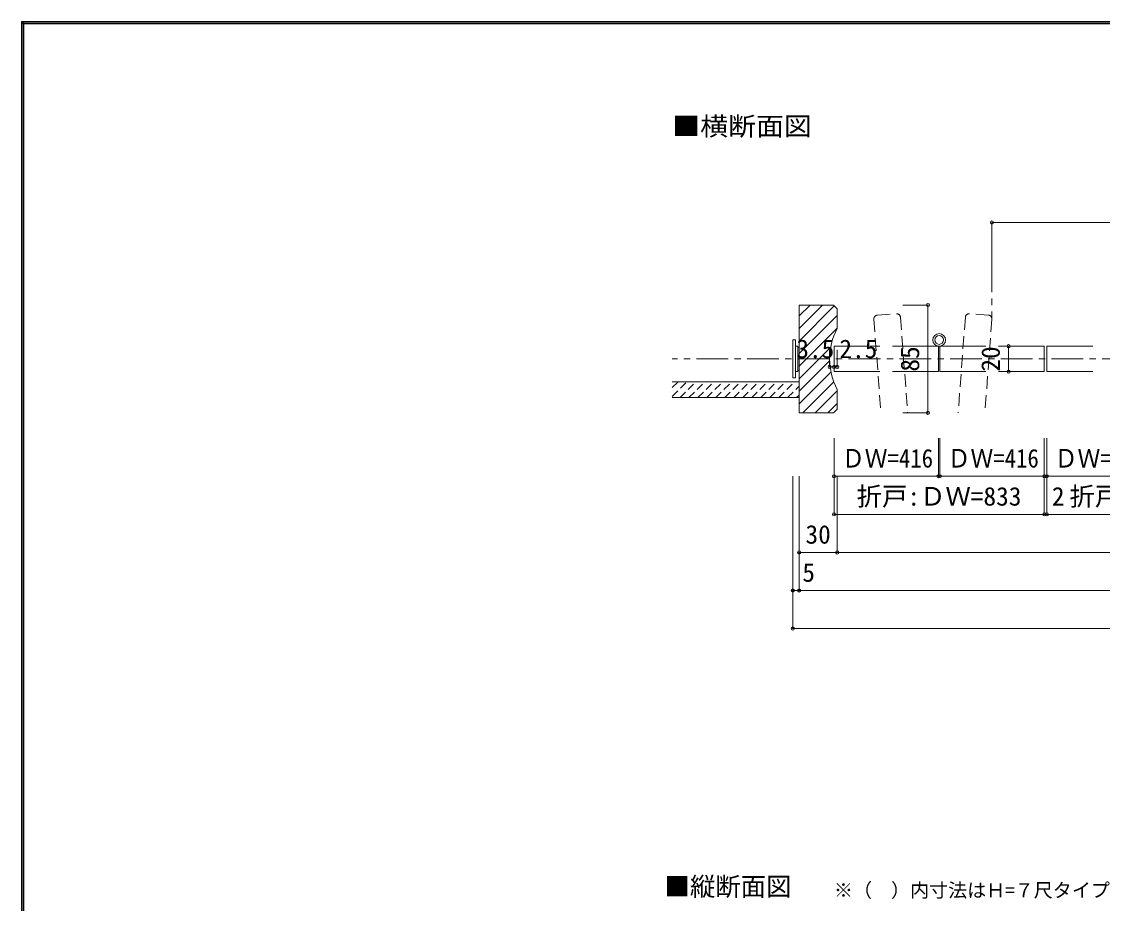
# Model space of a CAD drawing. Units: millimetres, scale not verified. Extents: x -973 to 977, y -718 to 696.
# Drawn here: x -973 to -121, y 1 to 696 of the extents above; entities that cross this region are included whole.
import ezdxf
from ezdxf.enums import TextEntityAlignment as Align

# ---------------------------------------------------------------- set-up
doc = ezdxf.new("R2010")
doc.units = ezdxf.units.MM
doc.header["$LTSCALE"] = 5
doc.header["$PDMODE"] = 32
doc.header["$PDSIZE"] = 2.5
for name, pattern in [('CHAIN1', [8, 5, -1, 1, -1]), ('DASHED1', [1.8, 1.2, -0.6]), ('DASHED2', [3, 2, -1])]:
    doc.linetypes.add(name, pattern=pattern)
for name, color, linetype, lineweight in [('0-0_補助線', 7, 'Continuous', 9), ('0-1_通り芯', 4, 'CHAIN1', 9), ('0-3_仕上げ', 2, 'Continuous', 9), ('0-4_枠', 7, 'Continuous', 9), ('0-6_扉', 6, 'Continuous', 9), ('0-7_金物', 7, 'Continuous', 9), ('0-A_文字', 7, 'Continuous', 9), ('0-B_寸法', 7, 'Continuous', 9), ('0-C_ハッチ', 4, 'DASHED1', 9), ('F-1_枠', 6, 'Continuous', 9)]:
    doc.layers.add(name, color=color, linetype=linetype, lineweight=lineweight)
doc.styles.add('ＭＳ ゴシック', font='')
doc.styles.get('ＭＳ ゴシック').set_extended_font_data('MS Gothic')

msp = doc.modelspace()

# ---------------------------------------------------------------- linework, layer by layer
at = {"layer": '0-0_補助線', "color": 4}
for p, q in [((-336.347, 423.736), (-336.347, 437.29)), ((-332.847, 423.736), (-332.847, 437.29)), ((-330.347, 423.736), (-330.347, 437.29)), ((-332.847, 423.736), (-336.347, 423.736)), ((-330.347, 423.736), (-332.847, 423.736))]:
    msp.add_line(p, q, dxfattribs=at)
at = {"layer": '0-0_補助線'}
for p in [(-336.347, 423.736), (-332.847, 423.736), (-330.347, 423.736)]:
    msp.add_point(p, dxfattribs=at)
at = {"layer": '0-1_通り芯'}
for p, q in [((-208.347, 507.5), (-208.347, 461.264)), ((463.653, 430), (-460.347, 430))]:
    msp.add_line(p, q, dxfattribs=at)
at = {"layer": '0-3_仕上げ'}
for p, q in [((-460.347, 412), (-360.347, 412)), ((-460.347, 399.5), (-360.347, 399.5))]:
    msp.add_line(p, q, dxfattribs=at)
at = {"layer": '0-4_枠', "color": 3}
for p, q in [((-360.347, 387.5), (-360.347, 472.5)), ((-333.347, 472.5), (-360.347, 472.5)), ((-333.347, 472.5), (-330.347, 469.5)), ((-330.347, 454), (-330.347, 469.5)), ((-330.347, 390.5), (-330.347, 406)), ((-333.347, 387.5), (-360.347, 387.5)), ((-330.347, 390.5), (-333.347, 387.5))]:
    msp.add_line(p, q, dxfattribs=at)
msp.add_arc((-285.347, 430), 51, 151.92751, 208.07249, dxfattribs=at)
at = {"layer": '0-6_扉', "color": 2, "linetype": 'DASHED2'}
for p, q in [((-301.448, 461.264), (-295.842, 387.5)), ((-298.684, 464.483), (-283.727, 465.619)), ((-280.508, 462.855), (-274.782, 387.5)), ((-229.287, 462.855), (-235.013, 387.5)), ((-211.111, 464.483), (-226.068, 465.619)), ((-208.347, 461.264), (-213.953, 387.5))]:
    msp.add_line(p, q, dxfattribs=at)
at = {"layer": '0-6_扉'}
for p, q in [((-296.659, 440), (-332.847, 440)), ((-332.847, 440), (-332.847, 420)), ((-250.472, 440), (-286.659, 440)), ((-250.472, 440), (-250.472, 420)), ((-213.284, 440), (-249.472, 440)), ((-249.472, 440), (-249.472, 420)), ((-167.097, 440), (-203.284, 440)), ((-167.097, 440), (-167.097, 420)), ((-128.909, 440), (-165.097, 440)), ((-165.097, 440), (-165.097, 420)), ((-296.659, 420), (-332.847, 420)), ((-250.472, 420), (-286.659, 420)), ((-213.284, 420), (-249.472, 420)), ((-167.097, 420), (-203.284, 420)), ((-128.909, 420), (-165.097, 420))]:
    msp.add_line(p, q, dxfattribs=at)
at = {"layer": '0-6_扉', "color": 2, "linetype": 'DASHED2'}
for centre, start, end in [((-298.457, 461.491), 94.34602, 184.34602), ((-283.5, 462.628), 4.34602, 94.34602), ((-226.295, 462.628), 85.65398, 175.65398), ((-211.338, 461.491), 355.65398, 85.65398)]:
    msp.add_arc(centre, 3, start, end, dxfattribs=at)
at = {"layer": '0-7_金物'}
for p, q in [((-365.347, 415), (-365.347, 445)), ((-365.347, 445), (-363.347, 445)), ((-363.347, 415), (-363.347, 445)), ((-363.347, 440), (-361.347, 440)), ((-361.347, 420), (-361.347, 440)), ((-361.347, 439), (-360.347, 439)), ((-363.347, 420), (-361.347, 420)), ((-361.347, 421), (-360.347, 421)), ((-365.347, 415), (-363.347, 415))]:
    msp.add_line(p, q, dxfattribs=at)
for radius in [5, 3.5]:
    msp.add_circle((-249.972, 445), radius, dxfattribs=at)
at = {"layer": '0-B_寸法', "color": 4}
for p, q in [((-208.347, 537.5), (211.653, 537.5)), ((-208.347, 537.5), (-208.347, 507.5)), ((-258.813, 472.5), (-278.609, 472.5)), ((-258.813, 472.5), (-258.813, 387.5)), ((-195.212, 440), (-195.212, 420)), ((-258.813, 387.5), (-278.609, 387.5)), ((-332.847, 337.5), (-332.847, 367.5)), ((-250.472, 337.5), (-250.472, 367.5)), ((-249.472, 337.5), (-249.472, 367.5)), ((-167.097, 337.5), (-167.097, 367.5)), ((-165.097, 337.5), (-165.097, 367.5)), ((-365.347, 247.5), (-365.347, 337.5)), ((-360.347, 247.5), (-360.347, 337.5)), ((-332.847, 307.5), (-332.847, 337.5)), ((-332.847, 337.5), (-250.472, 337.5)), ((-330.347, 277.5), (-330.347, 337.5)), ((-249.472, 337.5), (-167.097, 337.5)), ((-167.097, 307.5), (-167.097, 337.5)), ((-165.097, 307.5), (-165.097, 337.5)), ((-165.097, 337.5), (-82.722, 337.5)), ((-332.847, 307.5), (-167.097, 307.5)), ((-167.097, 307.5), (-165.097, 307.5)), ((-165.097, 307.5), (0.653, 307.5)), ((-360.347, 277.5), (-330.347, 277.5)), ((-330.347, 277.5), (333.653, 277.5)), ((-365.347, 217.5), (-365.347, 247.5)), ((-365.347, 247.5), (-360.347, 247.5)), ((-360.347, 247.5), (363.653, 247.5)), ((-365.347, 217.5), (368.653, 217.5))]:
    msp.add_line(p, q, dxfattribs=at)
at = {"layer": '0-B_寸法'}
for p in [(-208.347, 537.5), (-258.813, 472.5), (-195.212, 440), (-195.212, 420), (-258.813, 387.5), (-332.847, 337.5), (-250.472, 337.5), (-249.472, 337.5), (-167.097, 337.5), (-165.097, 337.5), (-332.847, 307.5), (-167.097, 307.5), (-165.097, 307.5), (-360.347, 277.5), (-330.347, 277.5), (-365.347, 247.5), (-360.347, 247.5), (-365.347, 217.5)]:
    msp.add_point(p, dxfattribs=at)
at = {"layer": '0-C_ハッチ', "linetype": 'Continuous'}
for p, q in [((-360.347, 454.019), (-341.866, 472.5)), ((-360.347, 463.918), (-351.765, 472.5)), ((-360.347, 444.119), (-332.657, 471.81)), ((-360.347, 434.22), (-330.347, 464.22)), ((-360.347, 424.32), (-330.347, 454.32)), ((-360.347, 414.421), (-335.497, 439.271)), ((-360.347, 404.521), (-336.326, 428.542)), ((-360.347, 394.622), (-335.291, 419.677)), ((-357.569, 387.5), (-333.066, 412.003)), ((-347.67, 387.5), (-330.347, 404.823)), ((-337.77, 387.5), (-330.347, 394.923))]:
    msp.add_line(p, q, dxfattribs=at)
at = {"layer": '0-C_ハッチ'}
for p, q in [((-460.347, 407.569), (-455.916, 412)), ((-460.347, 400.498), (-448.845, 412)), ((-454.274, 399.5), (-441.774, 412)), ((-447.203, 399.5), (-434.703, 412)), ((-440.132, 399.5), (-427.632, 412)), ((-433.061, 399.5), (-420.561, 412)), ((-425.99, 399.5), (-413.49, 412)), ((-418.919, 399.5), (-406.419, 412)), ((-411.848, 399.5), (-399.348, 412)), ((-404.777, 399.5), (-392.277, 412)), ((-397.706, 399.5), (-385.206, 412)), ((-390.635, 399.5), (-378.135, 412)), ((-383.563, 399.5), (-371.063, 412)), ((-376.492, 399.5), (-363.992, 412)), ((-369.421, 399.5), (-360.347, 408.574)), ((-362.35, 399.5), (-360.347, 401.503))]:
    msp.add_line(p, q, dxfattribs=at)
at = {"layer": 'F-1_枠'}
for p, q in [((-973.347, 695.833), (-973.347, -700.833)), ((-973.347, 695.833), (976.653, 695.833)), ((-973.347, 695), (976.653, 695)), ((-973.347, 694.167), (976.653, 694.167)), ((-972.514, 695.833), (-972.514, -700.833)), ((-971.68, 695.833), (-971.68, -700.833))]:
    msp.add_line(p, q, dxfattribs=at)

# ---------------------------------------------------------------- texts
at = {"layer": '0-0_補助線', "style": 'ＭＳ ゴシック'}
for s, p in [('3.5', (-362.581, 426.236)), ('2.5', (-328.616, 426.236))]:
    msp.add_text(s, height=14.66, dxfattribs=at).set_placement(p, align=Align.BOTTOM_LEFT)
at = {"layer": '0-A_文字', "style": 'ＭＳ ゴシック', "width": 1.1}
msp.add_text('■横断面図', height=14.66, dxfattribs=at).set_placement((-460.347, 601.667), align=Align.BOTTOM_LEFT)
at = {"layer": '0-A_文字', "style": 'ＭＳ ゴシック'}
for s, height, p in [('■縦断面図', 14.66, (-466.424, 2.5)), ('※（\u3000）内寸法はＨ=７尺タイプ', 11, (-332.924, 2.5))]:
    msp.add_text(s, height=height, dxfattribs=at).set_placement(p, align=Align.BOTTOM_LEFT)
at = {"layer": '0-B_寸法', "style": 'ＭＳ ゴシック'}
for s, p in [('85', (-261.313, 420)), ('20', (-197.712, 420))]:
    msp.add_text(s, height=14.66, rotation=90, dxfattribs=at).set_placement(p, align=Align.BOTTOM_LEFT)
at = {"layer": '0-B_寸法', "style": 'ＭＳ ゴシック', "width": 0.9}
for p in [(-326.659, 340), (-243.284, 340), (-158.909, 340)]:
    msp.add_text('ＤＷ=416', height=14.66, dxfattribs=at).set_placement(p, align=Align.BOTTOM_LEFT)
at = {"layer": '0-B_寸法', "style": 'ＭＳ ゴシック'}
for s, p in [('折戸:ＤＷ=833', (-314.972, 310)), ('2', (-161.097, 310)), ('折戸:ＤＷ=833', (-147.222, 310)), ('30', (-355.347, 280)), ('5', (-357.847, 250))]:
    msp.add_text(s, height=14.66, dxfattribs=at).set_placement(p, align=Align.BOTTOM_LEFT)

doc.saveas('drawing.dxf')
